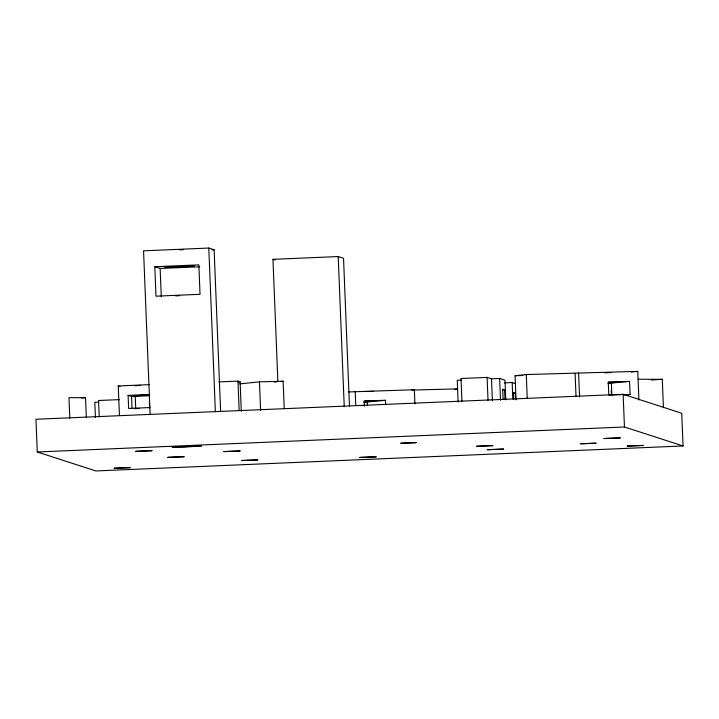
<?xml version="1.0" encoding="UTF-8"?>
<svg xmlns="http://www.w3.org/2000/svg" width="719" height="719" viewBox="0 0 719 719"><rect width="100%" height="100%" fill="white"/><g stroke="black" fill="none" stroke-linecap="round" stroke-linejoin="round"><path stroke-width="1.08" d="M372.721 391.531L373.476 391.379L364.659 391.504M239.661 383.892L259.46 381.861L283.124 381.241L284.221 408.5M274.325 382.149L276.527 381.924M280.931 381.465L283.124 381.241M348.769 391.945L414.36 389.743L414.926 403.925M516.044 399.692L515.083 375.704L526.281 374.554L637.762 371.372L638.921 399.971M411.735 390.013L414.36 389.743M454.579 389.356L457.635 389.042M631.336 372.038L637.762 371.372M363.895 402.281L385.465 400.321L385.645 404.689M608.004 383.371L629.574 381.412L630.105 394.497L624.748 395.055M134.705 408.716L139.351 408.401M134.947 385.717L140.52 385.411M81.274 397.967L85.525 397.706L86.316 417.344M651.297 379.983L662.289 379.317L663.43 407.673M604.778 372.802L610.898 372.514M175.724 295.886L179.48 295.716M220.607 411.115L214.127 249.772L208.798 248.046L143.557 250.823L150.127 414.405M211.916 249.87L214.127 249.772M277.867 381.456L272.959 259.334L338.2 256.557L343.529 258.283L349.47 406.172M154.81 266.731L198.848 264.862L200.035 294.305L155.996 296.174L154.81 266.731L160.139 268.457L199.774 266.767M119.435 415.411L118.249 385.968L149.21 384.647M218.918 381.924L237.98 381.115L240.11 381.807L241.296 411.25M237.872 381.897L240.11 381.807M505.772 399.827L504.981 380.198L499.651 378.473L491.499 378.823L487.105 377.403L461.005 378.509L461.931 401.409M461.328 380.108L457.248 380.279L458.12 402.092M149.876 407.556L128.629 408.464L128.108 395.378L149.354 394.47M128.108 395.378L131.568 396.502L149.462 395.738M504.361 382.859L512.171 382.526L515.37 383.569M119.228 399.629L98.566 400.501L99.222 416.858M98.889 402.101L94.809 402.272L95.42 417.541M502.374 389.86L504.603 389.77L504.999 399.584M513.024 393.311L515.262 393.212L515.523 399.755M623.13 394.273L35.95 419.258L37.262 451.981L95.87 470.954L683.05 445.96L681.738 413.245L623.13 394.273L624.452 426.987L683.05 445.96M37.262 451.981L624.452 426.987M179.561 249.835L183.309 249.709M609.155 382.409L617.981 382.283L608.355 382.93M365.045 401.319L373.871 401.193L364.245 401.831M515.083 375.704L522.848 375.498M629.574 381.412L608.274 381.969L608.804 395.055L621.135 394.731M413.074 390.049L457.455 388.889M385.465 400.321L364.165 400.878L364.389 406.334M623.373 394.677L630.105 394.497M638.086 379.246L662.289 379.317M85.525 397.706L68.97 397.661L69.806 418.386M272.959 259.334L275.089 260.017M504.603 389.77L502.689 389.141L503.084 398.964M515.262 393.212L513.339 392.592L513.609 399.135M118.249 385.968L119.983 386.525M611.375 383.29L611.851 395.279M611.294 390.714L611.465 395.073M578.597 372.918L579.559 396.906M575.092 373.278L576.018 396.178M526.281 374.554L527.243 398.542M512.171 382.526L512.836 398.892M499.651 378.473L500.532 400.285M491.499 378.823L492.38 400.636M487.105 377.403L488.021 400.303M367.265 402.2L367.391 405.471M355.195 391.289L355.761 405.462M338.2 256.557L344.23 406.684M259.46 381.861L260.602 410.207M237.98 381.115L239.166 410.558M208.798 248.046L215.367 411.627M160.139 268.457L161.281 296.812M149.39 402.469L149.615 407.925M135.226 396.268L135.702 408.257M131.568 396.502L132.044 408.491M165.011 267.162L176.856 267.198L194.175 266.03L165.011 267.162M133.527 395.72L149.732 395.091L133.527 395.72M135.765 451.334L151.97 450.705L135.765 451.334M114.186 468.249L130.391 467.62L114.186 468.249M172.236 447.092L184.082 447.128L201.401 445.969L172.236 447.092M167.851 457.347L184.055 456.718L167.851 457.347M223.861 451.586L240.065 450.957L223.861 451.586M241.566 460.519L257.77 459.89L241.566 460.519M359.895 457.437L376.1 456.808L359.895 457.437M400.869 443.228L416.103 442.643L400.869 443.228M476.625 446.256L492.83 445.627L476.625 446.256M487.284 449.708L503.489 449.078L487.284 449.708M580.718 443.776L595.952 443.192L580.718 443.776M604.005 438.527L620.209 437.898L604.005 438.527M627.265 446.059L643.469 445.429L627.265 446.059"/></g></svg>
